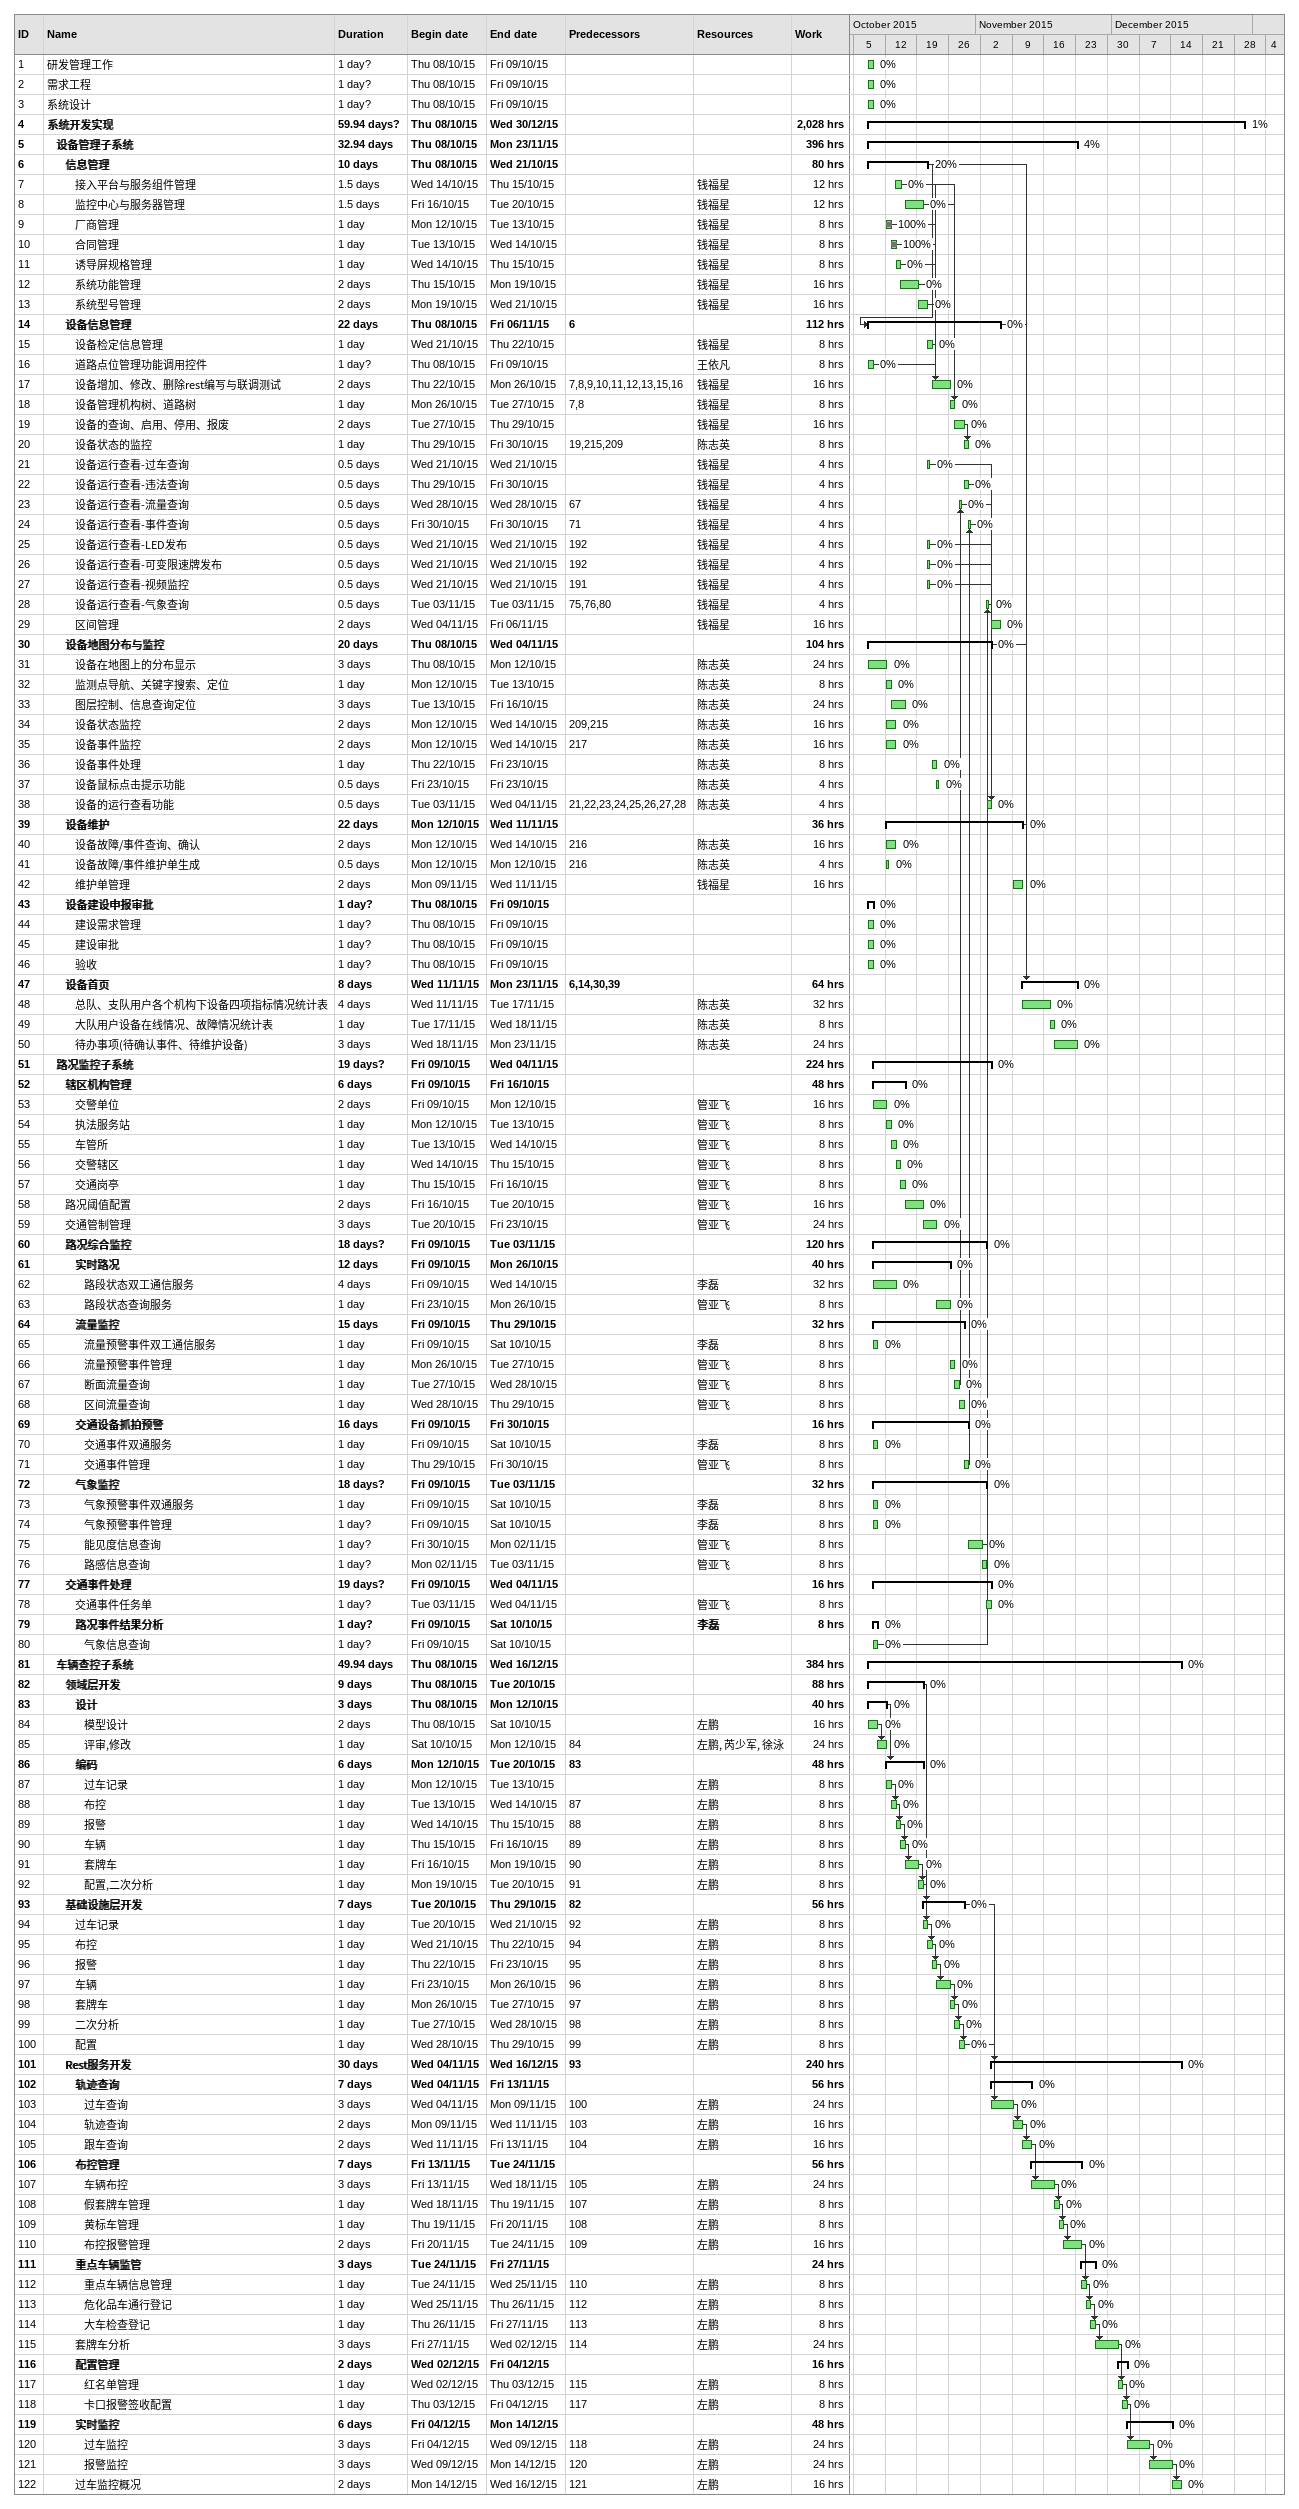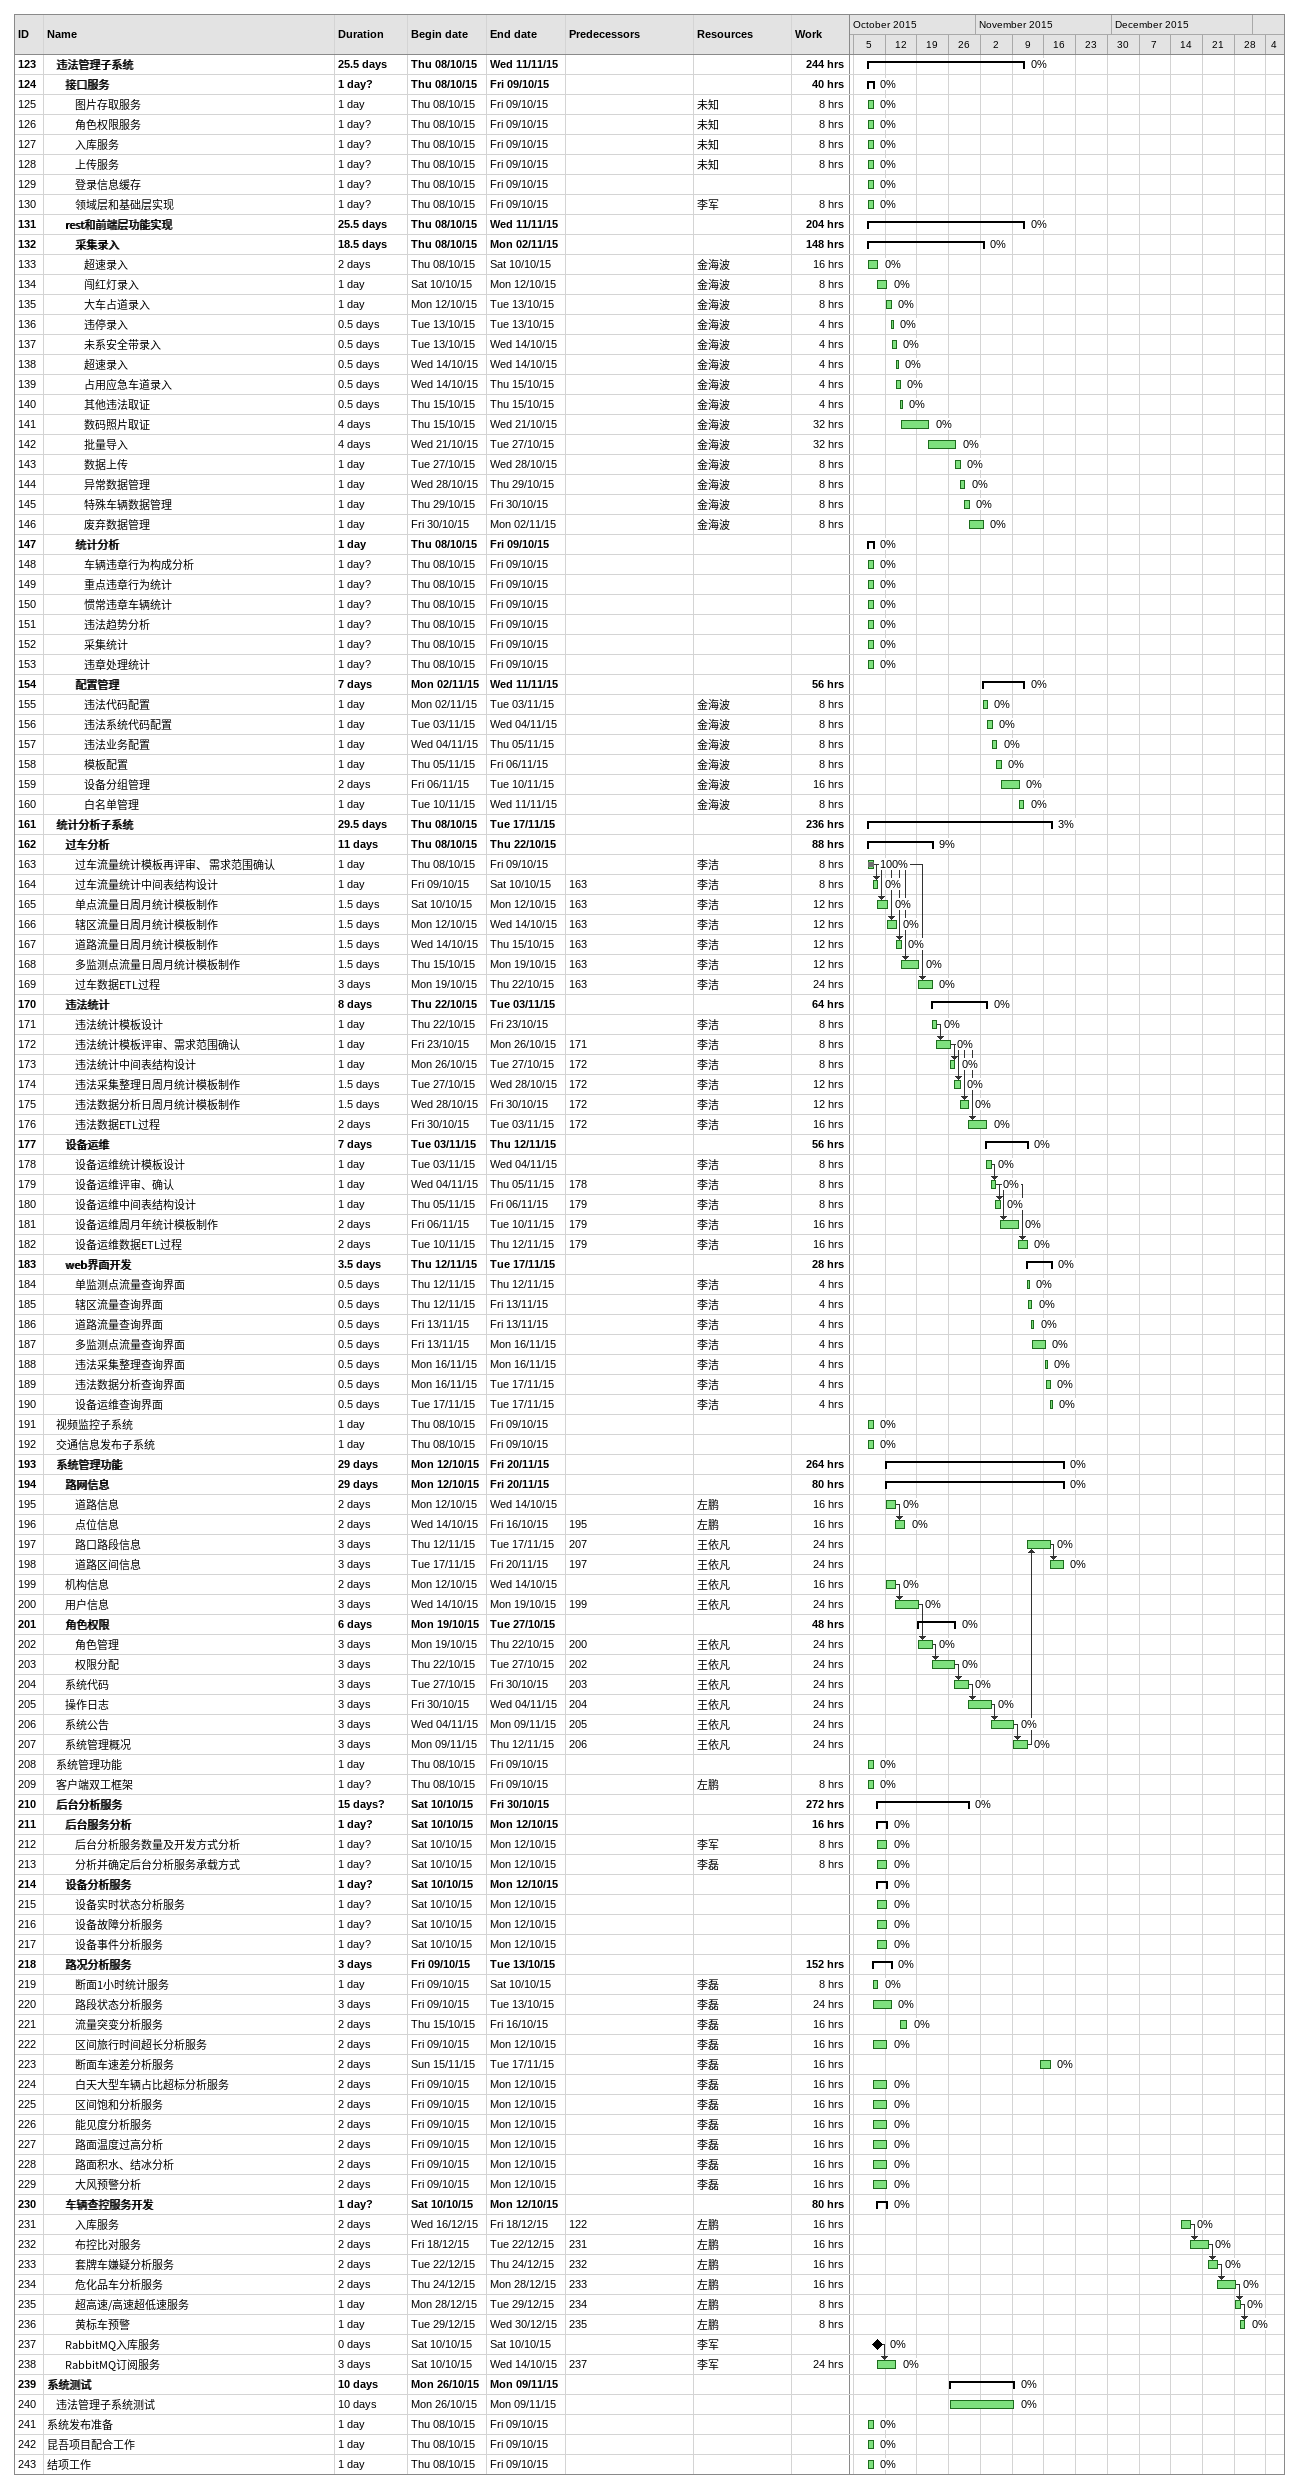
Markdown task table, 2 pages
| ID | Level | Task | Duration | Start | Finish | Predecessors | Resources | % complete | Work (h) |
|---|---|---|---|---|---|---|---|---|---|
| 1 | 1 | 研发管理工作 | 1d? | 2015-10-08 | 2015-10-09 |  |  | 0 |  |
| 2 | 1 | 需求工程 | 1d? | 2015-10-08 | 2015-10-09 |  |  | 0 |  |
| 3 | 1 | 系统设计 | 1d? | 2015-10-08 | 2015-10-09 |  |  | 0 |  |
| 4 | 1 | **系统开发实现** | 59.94d? | 2015-10-08 | 2015-12-30 |  |  | 1 | 2028 |
| 5 | 2 | **设备管理子系统** | 32.94d | 2015-10-08 | 2015-11-23 |  |  | 4 | 396 |
| 6 | 3 | **信息管理** | 10d | 2015-10-08 | 2015-10-21 |  |  | 20 | 80 |
| 7 | 4 | 接入平台与服务组件管理 | 1.5d | 2015-10-14 | 2015-10-15 |  | 钱福星 | 0 | 12 |
| 8 | 4 | 监控中心与服务器管理 | 1.5d | 2015-10-16 | 2015-10-20 |  | 钱福星 | 0 | 12 |
| 9 | 4 | 厂商管理 | 1d | 2015-10-12 | 2015-10-13 |  | 钱福星 | 100 | 8 |
| 10 | 4 | 合同管理 | 1d | 2015-10-13 | 2015-10-14 |  | 钱福星 | 100 | 8 |
| 11 | 4 | 诱导屏规格管理 | 1d | 2015-10-14 | 2015-10-15 |  | 钱福星 | 0 | 8 |
| 12 | 4 | 系统功能管理 | 2d | 2015-10-15 | 2015-10-19 |  | 钱福星 | 0 | 16 |
| 13 | 4 | 系统型号管理 | 2d | 2015-10-19 | 2015-10-21 |  | 钱福星 | 0 | 16 |
| 14 | 3 | **设备信息管理** | 22d | 2015-10-08 | 2015-11-06 | 6 |  | 0 | 112 |
| 15 | 4 | 设备检定信息管理 | 1d | 2015-10-21 | 2015-10-22 |  | 钱福星 | 0 | 8 |
| 16 | 4 | 道路点位管理功能调用控件 | 1d? | 2015-10-08 | 2015-10-09 |  | 王依凡 | 0 | 8 |
| 17 | 4 | 设备增加、修改、删除rest编写与联调测试 | 2d | 2015-10-22 | 2015-10-26 | 7, 8, 9, 10, 11, 12, 13, 15, 16 | 钱福星 | 0 | 16 |
| 18 | 4 | 设备管理机构树、道路树 | 1d | 2015-10-26 | 2015-10-27 | 7, 8 | 钱福星 | 0 | 8 |
| 19 | 4 | 设备的查询、启用、停用、报废 | 2d | 2015-10-27 | 2015-10-29 |  | 钱福星 | 0 | 16 |
| 20 | 4 | 设备状态的监控 | 1d | 2015-10-29 | 2015-10-30 | 19, 215, 209 | 陈志英 | 0 | 8 |
| 21 | 4 | 设备运行查看-过车查询 | 0.5d | 2015-10-21 | 2015-10-21 |  | 钱福星 | 0 | 4 |
| 22 | 4 | 设备运行查看-违法查询 | 0.5d | 2015-10-29 | 2015-10-30 |  | 钱福星 | 0 | 4 |
| 23 | 4 | 设备运行查看-流量查询 | 0.5d | 2015-10-28 | 2015-10-28 | 67 | 钱福星 | 0 | 4 |
| 24 | 4 | 设备运行查看-事件查询 | 0.5d | 2015-10-30 | 2015-10-30 | 71 | 钱福星 | 0 | 4 |
| 25 | 4 | 设备运行查看-LED发布 | 0.5d | 2015-10-21 | 2015-10-21 | 192 | 钱福星 | 0 | 4 |
| 26 | 4 | 设备运行查看-可变限速牌发布 | 0.5d | 2015-10-21 | 2015-10-21 | 192 | 钱福星 | 0 | 4 |
| 27 | 4 | 设备运行查看-视频监控 | 0.5d | 2015-10-21 | 2015-10-21 | 191 | 钱福星 | 0 | 4 |
| 28 | 4 | 设备运行查看-气象查询 | 0.5d | 2015-11-03 | 2015-11-03 | 75, 76, 80 | 钱福星 | 0 | 4 |
| 29 | 4 | 区间管理 | 2d | 2015-11-04 | 2015-11-06 |  | 钱福星 | 0 | 16 |
| 30 | 3 | **设备地图分布与监控** | 20d | 2015-10-08 | 2015-11-04 |  |  | 0 | 104 |
| 31 | 4 | 设备在地图上的分布显示 | 3d | 2015-10-08 | 2015-10-12 |  | 陈志英 | 0 | 24 |
| 32 | 4 | 监测点导航、关键字搜索、定位 | 1d | 2015-10-12 | 2015-10-13 |  | 陈志英 | 0 | 8 |
| 33 | 4 | 图层控制、信息查询定位 | 3d | 2015-10-13 | 2015-10-16 |  | 陈志英 | 0 | 24 |
| 34 | 4 | 设备状态监控 | 2d | 2015-10-12 | 2015-10-14 | 209, 215 | 陈志英 | 0 | 16 |
| 35 | 4 | 设备事件监控 | 2d | 2015-10-12 | 2015-10-14 | 217 | 陈志英 | 0 | 16 |
| 36 | 4 | 设备事件处理 | 1d | 2015-10-22 | 2015-10-23 |  | 陈志英 | 0 | 8 |
| 37 | 4 | 设备鼠标点击提示功能 | 0.5d | 2015-10-23 | 2015-10-23 |  | 陈志英 | 0 | 4 |
| 38 | 4 | 设备的运行查看功能 | 0.5d | 2015-11-03 | 2015-11-04 | 21, 22, 23, 24, 25, 26, 27, 28 | 陈志英 | 0 | 4 |
| 39 | 3 | **设备维护** | 22d | 2015-10-12 | 2015-11-11 |  |  | 0 | 36 |
| 40 | 4 | 设备故障/事件查询、确认 | 2d | 2015-10-12 | 2015-10-14 | 216 | 陈志英 | 0 | 16 |
| 41 | 4 | 设备故障/事件维护单生成 | 0.5d | 2015-10-12 | 2015-10-12 | 216 | 陈志英 | 0 | 4 |
| 42 | 4 | 维护单管理 | 2d | 2015-11-09 | 2015-11-11 |  | 钱福星 | 0 | 16 |
| 43 | 3 | **设备建设申报审批** | 1d? | 2015-10-08 | 2015-10-09 |  |  | 0 |  |
| 44 | 4 | 建设需求管理 | 1d? | 2015-10-08 | 2015-10-09 |  |  | 0 |  |
| 45 | 4 | 建设审批 | 1d? | 2015-10-08 | 2015-10-09 |  |  | 0 |  |
| 46 | 4 | 验收 | 1d? | 2015-10-08 | 2015-10-09 |  |  | 0 |  |
| 47 | 3 | **设备首页** | 8d | 2015-11-11 | 2015-11-23 | 6, 14, 30, 39 |  | 0 | 64 |
| 48 | 4 | 总队、支队用户各个机构下设备四项指标情况统计表 | 4d | 2015-11-11 | 2015-11-17 |  | 陈志英 | 0 | 32 |
| 49 | 4 | 大队用户设备在线情况、故障情况统计表 | 1d | 2015-11-17 | 2015-11-18 |  | 陈志英 | 0 | 8 |
| 50 | 4 | 待办事项(待确认事件、待维护设备) | 3d | 2015-11-18 | 2015-11-23 |  | 陈志英 | 0 | 24 |
| 51 | 2 | **路况监控子系统** | 19d? | 2015-10-09 | 2015-11-04 |  |  | 0 | 224 |
| 52 | 3 | **辖区机构管理** | 6d | 2015-10-09 | 2015-10-16 |  |  | 0 | 48 |
| 53 | 4 | 交警单位 | 2d | 2015-10-09 | 2015-10-12 |  | 管亚飞 | 0 | 16 |
| 54 | 4 | 执法服务站 | 1d | 2015-10-12 | 2015-10-13 |  | 管亚飞 | 0 | 8 |
| 55 | 4 | 车管所 | 1d | 2015-10-13 | 2015-10-14 |  | 管亚飞 | 0 | 8 |
| 56 | 4 | 交警辖区 | 1d | 2015-10-14 | 2015-10-15 |  | 管亚飞 | 0 | 8 |
| 57 | 4 | 交通岗亭 | 1d | 2015-10-15 | 2015-10-16 |  | 管亚飞 | 0 | 8 |
| 58 | 3 | 路况阈值配置 | 2d | 2015-10-16 | 2015-10-20 |  | 管亚飞 | 0 | 16 |
| 59 | 3 | 交通管制管理 | 3d | 2015-10-20 | 2015-10-23 |  | 管亚飞 | 0 | 24 |
| 60 | 3 | **路况综合监控** | 18d? | 2015-10-09 | 2015-11-03 |  |  | 0 | 120 |
| 61 | 4 | **实时路况** | 12d | 2015-10-09 | 2015-10-26 |  |  | 0 | 40 |
| 62 | 5 | 路段状态双工通信服务 | 4d | 2015-10-09 | 2015-10-14 |  | 李磊 | 0 | 32 |
| 63 | 5 | 路段状态查询服务 | 1d | 2015-10-23 | 2015-10-26 |  | 管亚飞 | 0 | 8 |
| 64 | 4 | **流量监控** | 15d | 2015-10-09 | 2015-10-29 |  |  | 0 | 32 |
| 65 | 5 | 流量预警事件双工通信服务 | 1d | 2015-10-09 | 2015-10-10 |  | 李磊 | 0 | 8 |
| 66 | 5 | 流量预警事件管理 | 1d | 2015-10-26 | 2015-10-27 |  | 管亚飞 | 0 | 8 |
| 67 | 5 | 断面流量查询 | 1d | 2015-10-27 | 2015-10-28 |  | 管亚飞 | 0 | 8 |
| 68 | 5 | 区间流量查询 | 1d | 2015-10-28 | 2015-10-29 |  | 管亚飞 | 0 | 8 |
| 69 | 4 | **交通设备抓拍预警** | 16d | 2015-10-09 | 2015-10-30 |  |  | 0 | 16 |
| 70 | 5 | 交通事件双通服务 | 1d | 2015-10-09 | 2015-10-10 |  | 李磊 | 0 | 8 |
| 71 | 5 | 交通事件管理 | 1d | 2015-10-29 | 2015-10-30 |  | 管亚飞 | 0 | 8 |
| 72 | 4 | **气象监控** | 18d? | 2015-10-09 | 2015-11-03 |  |  | 0 | 32 |
| 73 | 5 | 气象预警事件双通服务 | 1d | 2015-10-09 | 2015-10-10 |  | 李磊 | 0 | 8 |
| 74 | 5 | 气象预警事件管理 | 1d? | 2015-10-09 | 2015-10-10 |  | 李磊 | 0 | 8 |
| 75 | 5 | 能见度信息查询 | 1d? | 2015-10-30 | 2015-11-02 |  | 管亚飞 | 0 | 8 |
| 76 | 5 | 路感信息查询 | 1d? | 2015-11-02 | 2015-11-03 |  | 管亚飞 | 0 | 8 |
| 77 | 3 | **交通事件处理** | 19d? | 2015-10-09 | 2015-11-04 |  |  | 0 | 16 |
| 78 | 4 | 交通事件任务单 | 1d? | 2015-11-03 | 2015-11-04 |  | 管亚飞 | 0 | 8 |
| 79 | 4 | **路况事件结果分析** | 1d? | 2015-10-09 | 2015-10-10 |  | 李磊 | 0 | 8 |
| 80 | 5 | 气象信息查询 | 1d? | 2015-10-09 | 2015-10-10 |  |  | 0 |  |
| 81 | 2 | **车辆查控子系统** | 49.94d | 2015-10-08 | 2015-12-16 |  |  | 0 | 384 |
| 82 | 3 | **领域层开发** | 9d | 2015-10-08 | 2015-10-20 |  |  | 0 | 88 |
| 83 | 4 | **设计** | 3d | 2015-10-08 | 2015-10-12 |  |  | 0 | 40 |
| 84 | 5 | 模型设计 | 2d | 2015-10-08 | 2015-10-10 |  | 左鹏 | 0 | 16 |
| 85 | 5 | 评审,修改 | 1d | 2015-10-10 | 2015-10-12 | 84 | 左鹏, 芮少军, 徐泳 | 0 | 24 |
| 86 | 4 | **编码** | 6d | 2015-10-12 | 2015-10-20 | 83 |  | 0 | 48 |
| 87 | 5 | 过车记录 | 1d | 2015-10-12 | 2015-10-13 |  | 左鹏 | 0 | 8 |
| 88 | 5 | 布控 | 1d | 2015-10-13 | 2015-10-14 | 87 | 左鹏 | 0 | 8 |
| 89 | 5 | 报警 | 1d | 2015-10-14 | 2015-10-15 | 88 | 左鹏 | 0 | 8 |
| 90 | 5 | 车辆 | 1d | 2015-10-15 | 2015-10-16 | 89 | 左鹏 | 0 | 8 |
| 91 | 5 | 套牌车 | 1d | 2015-10-16 | 2015-10-19 | 90 | 左鹏 | 0 | 8 |
| 92 | 5 | 配置,二次分析 | 1d | 2015-10-19 | 2015-10-20 | 91 | 左鹏 | 0 | 8 |
| 93 | 3 | **基础设施层开发** | 7d | 2015-10-20 | 2015-10-29 | 82 |  | 0 | 56 |
| 94 | 4 | 过车记录 | 1d | 2015-10-20 | 2015-10-21 | 92 | 左鹏 | 0 | 8 |
| 95 | 4 | 布控 | 1d | 2015-10-21 | 2015-10-22 | 94 | 左鹏 | 0 | 8 |
| 96 | 4 | 报警 | 1d | 2015-10-22 | 2015-10-23 | 95 | 左鹏 | 0 | 8 |
| 97 | 4 | 车辆 | 1d | 2015-10-23 | 2015-10-26 | 96 | 左鹏 | 0 | 8 |
| 98 | 4 | 套牌车 | 1d | 2015-10-26 | 2015-10-27 | 97 | 左鹏 | 0 | 8 |
| 99 | 4 | 二次分析 | 1d | 2015-10-27 | 2015-10-28 | 98 | 左鹏 | 0 | 8 |
| 100 | 4 | 配置 | 1d | 2015-10-28 | 2015-10-29 | 99 | 左鹏 | 0 | 8 |
| 101 | 3 | **Rest服务开发** | 30d | 2015-11-04 | 2015-12-16 | 93 |  | 0 | 240 |
| 102 | 4 | **轨迹查询** | 7d | 2015-11-04 | 2015-11-13 |  |  | 0 | 56 |
| 103 | 5 | 过车查询 | 3d | 2015-11-04 | 2015-11-09 | 100 | 左鹏 | 0 | 24 |
| 104 | 5 | 轨迹查询 | 2d | 2015-11-09 | 2015-11-11 | 103 | 左鹏 | 0 | 16 |
| 105 | 5 | 跟车查询 | 2d | 2015-11-11 | 2015-11-13 | 104 | 左鹏 | 0 | 16 |
| 106 | 4 | **布控管理** | 7d | 2015-11-13 | 2015-11-24 |  |  | 0 | 56 |
| 107 | 5 | 车辆布控 | 3d | 2015-11-13 | 2015-11-18 | 105 | 左鹏 | 0 | 24 |
| 108 | 5 | 假套牌车管理 | 1d | 2015-11-18 | 2015-11-19 | 107 | 左鹏 | 0 | 8 |
| 109 | 5 | 黄标车管理 | 1d | 2015-11-19 | 2015-11-20 | 108 | 左鹏 | 0 | 8 |
| 110 | 5 | 布控报警管理 | 2d | 2015-11-20 | 2015-11-24 | 109 | 左鹏 | 0 | 16 |
| 111 | 4 | **重点车辆监管** | 3d | 2015-11-24 | 2015-11-27 |  |  | 0 | 24 |
| 112 | 5 | 重点车辆信息管理 | 1d | 2015-11-24 | 2015-11-25 | 110 | 左鹏 | 0 | 8 |
| 113 | 5 | 危化品车通行登记 | 1d | 2015-11-25 | 2015-11-26 | 112 | 左鹏 | 0 | 8 |
| 114 | 5 | 大车检查登记 | 1d | 2015-11-26 | 2015-11-27 | 113 | 左鹏 | 0 | 8 |
| 115 | 4 | 套牌车分析 | 3d | 2015-11-27 | 2015-12-02 | 114 | 左鹏 | 0 | 24 |
| 116 | 4 | **配置管理** | 2d | 2015-12-02 | 2015-12-04 |  |  | 0 | 16 |
| 117 | 5 | 红名单管理 | 1d | 2015-12-02 | 2015-12-03 | 115 | 左鹏 | 0 | 8 |
| 118 | 5 | 卡口报警签收配置 | 1d | 2015-12-03 | 2015-12-04 | 117 | 左鹏 | 0 | 8 |
| 119 | 4 | **实时监控** | 6d | 2015-12-04 | 2015-12-14 |  |  | 0 | 48 |
| 120 | 5 | 过车监控 | 3d | 2015-12-04 | 2015-12-09 | 118 | 左鹏 | 0 | 24 |
| 121 | 5 | 报警监控 | 3d | 2015-12-09 | 2015-12-14 | 120 | 左鹏 | 0 | 24 |
| 122 | 4 | 过车监控概况 | 2d | 2015-12-14 | 2015-12-16 | 121 | 左鹏 | 0 | 16 |
| 123 | 2 | **违法管理子系统** | 25.5d | 2015-10-08 | 2015-11-11 |  |  | 0 | 244 |
| 124 | 3 | **接口服务** | 1d? | 2015-10-08 | 2015-10-09 |  |  | 0 | 40 |
| 125 | 4 | 图片存取服务 | 1d | 2015-10-08 | 2015-10-09 |  | 未知 | 0 | 8 |
| 126 | 4 | 角色权限服务 | 1d? | 2015-10-08 | 2015-10-09 |  | 未知 | 0 | 8 |
| 127 | 4 | 入库服务 | 1d? | 2015-10-08 | 2015-10-09 |  | 未知 | 0 | 8 |
| 128 | 4 | 上传服务 | 1d? | 2015-10-08 | 2015-10-09 |  | 未知 | 0 | 8 |
| 129 | 4 | 登录信息缓存 | 1d? | 2015-10-08 | 2015-10-09 |  |  | 0 |  |
| 130 | 4 | 领域层和基础层实现 | 1d? | 2015-10-08 | 2015-10-09 |  | 李军 | 0 | 8 |
| 131 | 3 | **rest和前端层功能实现** | 25.5d | 2015-10-08 | 2015-11-11 |  |  | 0 | 204 |
| 132 | 4 | **采集录入** | 18.5d | 2015-10-08 | 2015-11-02 |  |  | 0 | 148 |
| 133 | 5 | 超速录入 | 2d | 2015-10-08 | 2015-10-10 |  | 金海波 | 0 | 16 |
| 134 | 5 | 闯红灯录入 | 1d | 2015-10-10 | 2015-10-12 |  | 金海波 | 0 | 8 |
| 135 | 5 | 大车占道录入 | 1d | 2015-10-12 | 2015-10-13 |  | 金海波 | 0 | 8 |
| 136 | 5 | 违停录入 | 0.5d | 2015-10-13 | 2015-10-13 |  | 金海波 | 0 | 4 |
| 137 | 5 | 未系安全带录入 | 0.5d | 2015-10-13 | 2015-10-14 |  | 金海波 | 0 | 4 |
| 138 | 5 | 超速录入 | 0.5d | 2015-10-14 | 2015-10-14 |  | 金海波 | 0 | 4 |
| 139 | 5 | 占用应急车道录入 | 0.5d | 2015-10-14 | 2015-10-15 |  | 金海波 | 0 | 4 |
| 140 | 5 | 其他违法取证 | 0.5d | 2015-10-15 | 2015-10-15 |  | 金海波 | 0 | 4 |
| 141 | 5 | 数码照片取证 | 4d | 2015-10-15 | 2015-10-21 |  | 金海波 | 0 | 32 |
| 142 | 5 | 批量导入 | 4d | 2015-10-21 | 2015-10-27 |  | 金海波 | 0 | 32 |
| 143 | 5 | 数据上传 | 1d | 2015-10-27 | 2015-10-28 |  | 金海波 | 0 | 8 |
| 144 | 5 | 异常数据管理 | 1d | 2015-10-28 | 2015-10-29 |  | 金海波 | 0 | 8 |
| 145 | 5 | 特殊车辆数据管理 | 1d | 2015-10-29 | 2015-10-30 |  | 金海波 | 0 | 8 |
| 146 | 5 | 废弃数据管理 | 1d | 2015-10-30 | 2015-11-02 |  | 金海波 | 0 | 8 |
| 147 | 4 | **统计分析** | 1d | 2015-10-08 | 2015-10-09 |  |  | 0 |  |
| 148 | 5 | 车辆违章行为构成分析 | 1d? | 2015-10-08 | 2015-10-09 |  |  | 0 |  |
| 149 | 5 | 重点违章行为统计 | 1d? | 2015-10-08 | 2015-10-09 |  |  | 0 |  |
| 150 | 5 | 惯常违章车辆统计 | 1d? | 2015-10-08 | 2015-10-09 |  |  | 0 |  |
| 151 | 5 | 违法趋势分析 | 1d? | 2015-10-08 | 2015-10-09 |  |  | 0 |  |
| 152 | 5 | 采集统计 | 1d? | 2015-10-08 | 2015-10-09 |  |  | 0 |  |
| 153 | 5 | 违章处理统计 | 1d? | 2015-10-08 | 2015-10-09 |  |  | 0 |  |
| 154 | 4 | **配置管理** | 7d | 2015-11-02 | 2015-11-11 |  |  | 0 | 56 |
| 155 | 5 | 违法代码配置 | 1d | 2015-11-02 | 2015-11-03 |  | 金海波 | 0 | 8 |
| 156 | 5 | 违法系统代码配置 | 1d | 2015-11-03 | 2015-11-04 |  | 金海波 | 0 | 8 |
| 157 | 5 | 违法业务配置 | 1d | 2015-11-04 | 2015-11-05 |  | 金海波 | 0 | 8 |
| 158 | 5 | 模板配置 | 1d | 2015-11-05 | 2015-11-06 |  | 金海波 | 0 | 8 |
| 159 | 5 | 设备分组管理 | 2d | 2015-11-06 | 2015-11-10 |  | 金海波 | 0 | 16 |
| 160 | 5 | 白名单管理 | 1d | 2015-11-10 | 2015-11-11 |  | 金海波 | 0 | 8 |
| 161 | 2 | **统计分析子系统** | 29.5d | 2015-10-08 | 2015-11-17 |  |  | 3 | 236 |
| 162 | 3 | **过车分析** | 11d | 2015-10-08 | 2015-10-22 |  |  | 9 | 88 |
| 163 | 4 | 过车流量统计模板再评审、 需求范围确认 | 1d | 2015-10-08 | 2015-10-09 |  | 李洁 | 100 | 8 |
| 164 | 4 | 过车流量统计中间表结构设计 | 1d | 2015-10-09 | 2015-10-10 | 163 | 李洁 | 0 | 8 |
| 165 | 4 | 单点流量日周月统计模板制作 | 1.5d | 2015-10-10 | 2015-10-12 | 163 | 李洁 | 0 | 12 |
| 166 | 4 | 辖区流量日周月统计模板制作 | 1.5d | 2015-10-12 | 2015-10-14 | 163 | 李洁 | 0 | 12 |
| 167 | 4 | 道路流量日周月统计模板制作 | 1.5d | 2015-10-14 | 2015-10-15 | 163 | 李洁 | 0 | 12 |
| 168 | 4 | 多监测点流量日周月统计模板制作 | 1.5d | 2015-10-15 | 2015-10-19 | 163 | 李洁 | 0 | 12 |
| 169 | 4 | 过车数据ETL过程 | 3d | 2015-10-19 | 2015-10-22 | 163 | 李洁 | 0 | 24 |
| 170 | 3 | **违法统计** | 8d | 2015-10-22 | 2015-11-03 |  |  | 0 | 64 |
| 171 | 4 | 违法统计模板设计 | 1d | 2015-10-22 | 2015-10-23 |  | 李洁 | 0 | 8 |
| 172 | 4 | 违法统计模板评审、需求范围确认 | 1d | 2015-10-23 | 2015-10-26 | 171 | 李洁 | 0 | 8 |
| 173 | 4 | 违法统计中间表结构设计 | 1d | 2015-10-26 | 2015-10-27 | 172 | 李洁 | 0 | 8 |
| 174 | 4 | 违法采集整理日周月统计模板制作 | 1.5d | 2015-10-27 | 2015-10-28 | 172 | 李洁 | 0 | 12 |
| 175 | 4 | 违法数据分析日周月统计模板制作 | 1.5d | 2015-10-28 | 2015-10-30 | 172 | 李洁 | 0 | 12 |
| 176 | 4 | 违法数据ETL过程 | 2d | 2015-10-30 | 2015-11-03 | 172 | 李洁 | 0 | 16 |
| 177 | 3 | **设备运维** | 7d | 2015-11-03 | 2015-11-12 |  |  | 0 | 56 |
| 178 | 4 | 设备运维统计模板设计 | 1d | 2015-11-03 | 2015-11-04 |  | 李洁 | 0 | 8 |
| 179 | 4 | 设备运维评审、确认 | 1d | 2015-11-04 | 2015-11-05 | 178 | 李洁 | 0 | 8 |
| 180 | 4 | 设备运维中间表结构设计 | 1d | 2015-11-05 | 2015-11-06 | 179 | 李洁 | 0 | 8 |
| 181 | 4 | 设备运维周月年统计模板制作 | 2d | 2015-11-06 | 2015-11-10 | 179 | 李洁 | 0 | 16 |
| 182 | 4 | 设备运维数据ETL过程 | 2d | 2015-11-10 | 2015-11-12 | 179 | 李洁 | 0 | 16 |
| 183 | 3 | **web界面开发** | 3.5d | 2015-11-12 | 2015-11-17 |  |  | 0 | 28 |
| 184 | 4 | 单监测点流量查询界面 | 0.5d | 2015-11-12 | 2015-11-12 |  | 李洁 | 0 | 4 |
| 185 | 4 | 辖区流量查询界面 | 0.5d | 2015-11-12 | 2015-11-13 |  | 李洁 | 0 | 4 |
| 186 | 4 | 道路流量查询界面 | 0.5d | 2015-11-13 | 2015-11-13 |  | 李洁 | 0 | 4 |
| 187 | 4 | 多监测点流量查询界面 | 0.5d | 2015-11-13 | 2015-11-16 |  | 李洁 | 0 | 4 |
| 188 | 4 | 违法采集整理查询界面 | 0.5d | 2015-11-16 | 2015-11-16 |  | 李洁 | 0 | 4 |
| 189 | 4 | 违法数据分析查询界面 | 0.5d | 2015-11-16 | 2015-11-17 |  | 李洁 | 0 | 4 |
| 190 | 4 | 设备运维查询界面 | 0.5d | 2015-11-17 | 2015-11-17 |  | 李洁 | 0 | 4 |
| 191 | 2 | 视频监控子系统 | 1d | 2015-10-08 | 2015-10-09 |  |  | 0 |  |
| 192 | 2 | 交通信息发布子系统 | 1d | 2015-10-08 | 2015-10-09 |  |  | 0 |  |
| 193 | 2 | **系统管理功能** | 29d | 2015-10-12 | 2015-11-20 |  |  | 0 | 264 |
| 194 | 3 | **路网信息** | 29d | 2015-10-12 | 2015-11-20 |  |  | 0 | 80 |
| 195 | 4 | 道路信息 | 2d | 2015-10-12 | 2015-10-14 |  | 左鹏 | 0 | 16 |
| 196 | 4 | 点位信息 | 2d | 2015-10-14 | 2015-10-16 | 195 | 左鹏 | 0 | 16 |
| 197 | 4 | 路口路段信息 | 3d | 2015-11-12 | 2015-11-17 | 207 | 王依凡 | 0 | 24 |
| 198 | 4 | 道路区间信息 | 3d | 2015-11-17 | 2015-11-20 | 197 | 王依凡 | 0 | 24 |
| 199 | 3 | 机构信息 | 2d | 2015-10-12 | 2015-10-14 |  | 王依凡 | 0 | 16 |
| 200 | 3 | 用户信息 | 3d | 2015-10-14 | 2015-10-19 | 199 | 王依凡 | 0 | 24 |
| 201 | 3 | **角色权限** | 6d | 2015-10-19 | 2015-10-27 |  |  | 0 | 48 |
| 202 | 4 | 角色管理 | 3d | 2015-10-19 | 2015-10-22 | 200 | 王依凡 | 0 | 24 |
| 203 | 4 | 权限分配 | 3d | 2015-10-22 | 2015-10-27 | 202 | 王依凡 | 0 | 24 |
| 204 | 3 | 系统代码 | 3d | 2015-10-27 | 2015-10-30 | 203 | 王依凡 | 0 | 24 |
| 205 | 3 | 操作日志 | 3d | 2015-10-30 | 2015-11-04 | 204 | 王依凡 | 0 | 24 |
| 206 | 3 | 系统公告 | 3d | 2015-11-04 | 2015-11-09 | 205 | 王依凡 | 0 | 24 |
| 207 | 3 | 系统管理概况 | 3d | 2015-11-09 | 2015-11-12 | 206 | 王依凡 | 0 | 24 |
| 208 | 2 | 系统管理功能 | 1d | 2015-10-08 | 2015-10-09 |  |  | 0 |  |
| 209 | 2 | 客户端双工框架 | 1d? | 2015-10-08 | 2015-10-09 |  | 左鹏 | 0 | 8 |
| 210 | 2 | **后台分析服务** | 15d? | 2015-10-10 | 2015-10-30 |  |  | 0 | 272 |
| 211 | 3 | **后台服务分析** | 1d? | 2015-10-10 | 2015-10-12 |  |  | 0 | 16 |
| 212 | 4 | 后台分析服务数量及开发方式分析 | 1d? | 2015-10-10 | 2015-10-12 |  | 李军 | 0 | 8 |
| 213 | 4 | 分析并确定后台分析服务承载方式 | 1d? | 2015-10-10 | 2015-10-12 |  | 李磊 | 0 | 8 |
| 214 | 3 | **设备分析服务** | 1d? | 2015-10-10 | 2015-10-12 |  |  | 0 |  |
| 215 | 4 | 设备实时状态分析服务 | 1d? | 2015-10-10 | 2015-10-12 |  |  | 0 |  |
| 216 | 4 | 设备故障分析服务 | 1d? | 2015-10-10 | 2015-10-12 |  |  | 0 |  |
| 217 | 4 | 设备事件分析服务 | 1d? | 2015-10-10 | 2015-10-12 |  |  | 0 |  |
| 218 | 3 | **路况分析服务** | 3d | 2015-10-09 | 2015-10-13 |  |  | 0 | 152 |
| 219 | 4 | 断面1小时统计服务 | 1d | 2015-10-09 | 2015-10-10 |  | 李磊 | 0 | 8 |
| 220 | 4 | 路段状态分析服务 | 3d | 2015-10-09 | 2015-10-13 |  | 李磊 | 0 | 24 |
| 221 | 4 | 流量突变分析服务 | 2d | 2015-10-15 | 2015-10-16 |  | 李磊 | 0 | 16 |
| 222 | 4 | 区间旅行时间超长分析服务 | 2d | 2015-10-09 | 2015-10-12 |  | 李磊 | 0 | 16 |
| 223 | 4 | 断面车速差分析服务 | 2d | 2015-11-15 | 2015-11-17 |  | 李磊 | 0 | 16 |
| 224 | 4 | 白天大型车辆占比超标分析服务 | 2d | 2015-10-09 | 2015-10-12 |  | 李磊 | 0 | 16 |
| 225 | 4 | 区间饱和分析服务 | 2d | 2015-10-09 | 2015-10-12 |  | 李磊 | 0 | 16 |
| 226 | 4 | 能见度分析服务 | 2d | 2015-10-09 | 2015-10-12 |  | 李磊 | 0 | 16 |
| 227 | 4 | 路面温度过高分析 | 2d | 2015-10-09 | 2015-10-12 |  | 李磊 | 0 | 16 |
| 228 | 4 | 路面积水、结冰分析 | 2d | 2015-10-09 | 2015-10-12 |  | 李磊 | 0 | 16 |
| 229 | 4 | 大风预警分析 | 2d | 2015-10-09 | 2015-10-12 |  | 李磊 | 0 | 16 |
| 230 | 3 | **车辆查控服务开发** | 1d? | 2015-10-10 | 2015-10-12 |  |  | 0 | 80 |
| 231 | 4 | 入库服务 | 2d | 2015-12-16 | 2015-12-18 | 122 | 左鹏 | 0 | 16 |
| 232 | 4 | 布控比对服务 | 2d | 2015-12-18 | 2015-12-22 | 231 | 左鹏 | 0 | 16 |
| 233 | 4 | 套牌车嫌疑分析服务 | 2d | 2015-12-22 | 2015-12-24 | 232 | 左鹏 | 0 | 16 |
| 234 | 4 | 危化品车分析服务 | 2d | 2015-12-24 | 2015-12-28 | 233 | 左鹏 | 0 | 16 |
| 235 | 4 | 超高速/高速超低速服务 | 1d | 2015-12-28 | 2015-12-29 | 234 | 左鹏 | 0 | 8 |
| 236 | 4 | 黄标车预警 | 1d | 2015-12-29 | 2015-12-30 | 235 | 左鹏 | 0 | 8 |
| 237 | 3 | RabbitMQ入库服务 | 0d | 2015-10-10 | 2015-10-10 |  | 李军 | 0 |  |
| 238 | 3 | RabbitMQ订阅服务 | 3d | 2015-10-10 | 2015-10-14 | 237 | 李军 | 0 | 24 |
| 239 | 1 | **系统测试** | 10d | 2015-10-26 | 2015-11-09 |  |  | 0 |  |
| 240 | 2 | 违法管理子系统测试 | 10d | 2015-10-26 | 2015-11-09 |  |  | 0 |  |
| 241 | 1 | 系统发布准备 | 1d | 2015-10-08 | 2015-10-09 |  |  | 0 |  |
| 242 | 1 | 昆吾项目配合工作 | 1d | 2015-10-08 | 2015-10-09 |  |  | 0 |  |
| 243 | 1 | 结项工作 | 1d | 2015-10-08 | 2015-10-09 |  |  | 0 |  |
